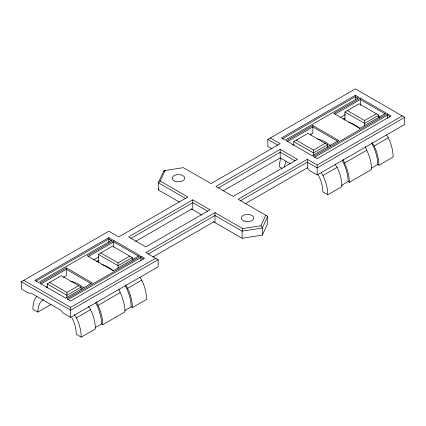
<?xml version="1.0" encoding="UTF-8"?>
<svg xmlns="http://www.w3.org/2000/svg" width="426" height="426" viewBox="0 0 426 426"><rect width="100%" height="100%" fill="white"/><g stroke="black" fill="none" stroke-linecap="round" stroke-linejoin="round"><path stroke-width="0.64" d="M265.781 215.226L260.888 225.775L242.623 228.597L242.101 231.142L242.101 238.262L262.31 235.136L267.725 223.469L267.725 216.349L238.139 199.267L307.311 159.335L317.173 165.027L402.235 115.915M270.324 137.981L280.186 143.674L211.019 183.611L183.377 167.652L165.112 170.475L163.69 171.076L158.275 182.743L158.275 189.863L179.293 201.999M185.395 198.404L158.275 182.743L160.219 181.018L165.112 170.475M158.275 189.863L158.813 188.697M267.725 216.349L262.31 228.016L262.31 235.136M310.288 134.909L311.102 133.86M36.902 296.315L36.125 297.146A34.171 19.729 60 0 0 32.887 309.228L37.818 312.077L51.003 304.468M242.623 228.597L214.981 212.638L145.814 252.575L158.142 259.69L158.142 266.809L70.609 317.343L63.213 313.073L60.748 310.224L31.162 293.141L28.696 293.141L21.3 288.871L21.3 281.756L108.827 231.222L118.689 236.915L187.861 196.982L160.219 181.018M271.841 148.823L267.858 146.523L267.858 139.403L355.39 88.869L404.7 117.342L404.7 124.456L317.173 174.99L309.777 170.72L307.311 167.876L307.311 159.335M108.827 237.628L34.863 280.329L38.558 282.465L112.528 239.763L108.827 237.628L108.827 242.314M355.39 95.275L281.421 137.981L285.116 140.117L359.086 97.41L355.39 95.275L355.39 99.961M36.093 281.043L108.827 239.05L111.292 240.472M282.651 138.695L355.39 96.702L357.856 98.124M66.296 267.874L39.794 283.178L65.679 298.125L92.186 282.821L66.296 267.874L66.296 275.707L63.426 277.363M113.758 240.472L87.255 255.776L113.146 270.723L139.648 255.419L113.758 240.472L113.758 247.021M312.854 125.526L286.352 140.83L312.242 155.778L338.745 140.474L312.854 125.526L312.854 133.354L310.559 134.68M360.321 98.124L333.814 113.428L359.704 128.375L386.206 113.071L360.321 98.124L360.321 105.313M41.024 283.892L66.296 269.301L90.951 283.535M88.486 256.489L113.758 241.899L138.418 256.132M287.582 141.538L312.854 126.948L337.514 141.182M335.049 114.136L360.321 99.546L384.976 113.779M47.19 287.694L47.19 283.892L61.365 275.707L81.089 287.092L81.089 289.627M98.347 262.592L98.347 254.354L112.528 246.169L132.252 257.554L132.252 260.089M192.792 199.826L128.551 236.915L145.814 246.878L210.05 209.789L192.792 199.826L192.792 209.789M280.186 149.372L215.95 186.455L233.208 196.423L297.449 159.335L280.186 149.372L280.186 157.913L223.075 190.885M293.748 145.341L293.748 141.538L307.923 133.354L327.653 144.744L327.653 147.279M344.911 120.239L344.911 112.001L359.086 103.816L378.81 115.206L378.81 117.741M46.194 287.31L47.345 286.65M93.656 259.908L98.827 256.926M131.022 238.336L192.792 202.675L207.584 211.216M218.416 187.882L280.186 152.215L294.978 160.756M292.753 144.962L293.903 144.297M340.789 117.23L345.385 114.573M96.212 261.686L98.481 260.377M343.34 119.008L345.039 118.029M135.59 241.393L191.556 209.081M43.771 299.558L42.318 300.399A27.2 15.703 60 0 0 37.818 312.077M49.656 282.465L66.914 292.433L78.624 285.67M100.813 252.927L118.077 262.895L129.786 256.132M296.214 140.117L313.472 150.08L325.187 143.317M347.376 110.579L364.635 120.542L376.344 113.779M81.089 287.092L66.914 295.277L47.19 283.892M132.252 257.554L118.077 265.739L98.347 254.354M327.653 144.744L313.472 152.929L293.748 141.538M378.81 115.206L364.635 123.391L344.911 112.001M140.884 256.132L66.914 298.839L70.609 300.974L144.579 258.268L140.884 256.132L140.884 260.76M387.442 113.779L313.472 156.486L317.173 158.621L391.137 115.915L387.442 113.779L387.442 118.407M68.144 299.547L140.884 257.554L143.349 258.981M314.707 157.199L387.442 115.206L389.907 116.628M148.28 253.997L214.981 215.487L242.101 231.142L262.31 228.016L260.888 225.775M240.605 200.694L307.311 162.184L317.173 167.876L404.7 117.342M152.87 257.038L213.751 221.893M245.285 203.687L307.311 167.876M23.765 280.329L70.609 307.38L155.676 258.268M158.142 259.69L70.609 310.224L21.3 281.756M90.6 309.665L92.154 313.126A34.171 19.729 60 0 1 95.392 328.947L81.212 337.131A34.171 19.729 60 0 0 77.979 321.31L76.424 317.849L90.6 309.665L88.406 306.358M120.185 292.582L121.74 296.043A34.171 19.729 60 0 1 124.978 311.864L102.788 324.676A34.171 19.729 60 0 0 99.551 308.855L97.996 305.394L120.185 292.582L118.721 289.004M141.762 280.127L143.317 283.588A34.171 19.729 60 0 1 146.555 299.409L132.374 307.593A34.171 19.729 60 0 0 129.137 291.773L127.582 288.311L141.762 280.127L139.93 277.369M337.158 167.317L338.713 170.773A34.171 19.729 60 0 1 341.95 186.593L327.775 194.778A34.171 19.729 60 0 0 324.537 178.963L322.983 175.501L337.158 167.317L334.964 164.01M366.749 150.234L368.298 153.695A34.171 19.729 60 0 1 371.536 169.511L349.347 182.323A34.171 19.729 60 0 0 346.109 166.502L344.554 163.046L366.749 150.234L365.284 146.656M388.32 137.779L389.875 141.235A34.171 19.729 60 0 1 393.113 157.056L378.932 165.24A34.171 19.729 60 0 0 375.695 149.425L374.145 145.964L388.32 137.779L386.494 135.021M95.296 327.578L101.553 323.962L102.788 324.676M124.882 310.495L131.144 306.88L132.374 307.593M341.285 185.555L348.117 181.614L349.347 182.323M371.445 168.142L377.702 164.532L378.932 165.24M163.69 171.076L164.99 170.874M317.343 138.967C322.296 139.946 326.843 142.492 330.581 145.852M70.78 281.314C75.535 282.252 79.902 284.643 83.549 287.784M378.666 116.548L379.816 117.209M267.858 139.403L277.72 145.101M280.186 157.913L290.431 163.824M282.188 168.462L279.445 166.88A34.171 19.729 60 0 1 280.904 158.179M327.775 194.778L322.844 191.934A27.2 15.703 60 0 0 318.344 175.059M191.082 208.804L201.897 215.05M213.277 221.616L242.101 238.262M132.108 258.896L133.253 259.556M81.212 337.131L76.281 334.282A27.2 15.703 60 0 0 71.781 317.413M371.951 142.657L374.145 145.964M321.156 172.743L322.983 175.501M125.388 285.005L127.582 288.311M74.231 314.542L76.424 317.849M343.09 159.468L344.554 163.046M96.532 301.816L97.996 305.394M364.635 120.542L364.635 125.926M317.173 165.027L317.173 174.99M313.472 150.08L313.472 155.463M214.981 212.638L214.981 222.601M118.077 262.895L118.077 268.274M70.609 307.38L70.609 317.343M66.914 292.433L66.914 297.811M348.559 122.219A32.429 18.723 60 0 1 359.73 128.306M371.754 143.306A32.429 18.723 60 0 1 377.702 164.532M102 264.567A32.429 18.723 60 0 1 113.172 270.654M125.196 285.654A32.429 18.723 60 0 1 131.144 306.88M95.605 302.737A32.429 18.723 60 0 1 101.553 323.962M284.509 167.221A27.2 15.703 60 0 1 286.325 161.113M342.169 160.389A32.429 18.723 60 0 1 348.117 181.614M174.884 181.162A6.278 3.621 0 0 0 184.735 178.51A6.278 3.621 0 0 0 175.831 174.91A6.278 3.621 0 0 0 174.884 181.162M243.917 221.019A6.278 3.621 0 0 0 253.768 218.368A6.278 3.621 0 0 0 244.865 214.768A6.278 3.621 0 0 0 243.917 221.019"/></g></svg>
